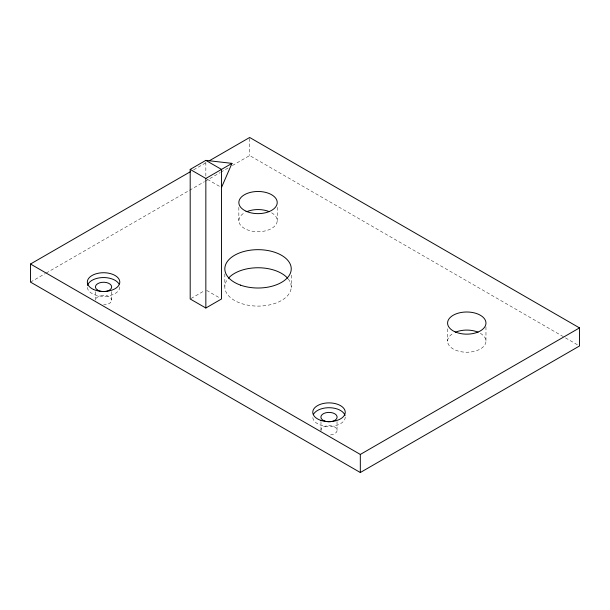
<?xml version="1.0" encoding="UTF-8"?>
<svg xmlns="http://www.w3.org/2000/svg" width="610" height="610" viewBox="0 0 610 610"><rect width="100%" height="100%" fill="white"/><g stroke="black" fill="none" stroke-linecap="round" stroke-linejoin="round"><path stroke-width="0.46" stroke-dasharray="3.05 2.29" d="M193.652 169.832L206.836 162.214M30.5 282.102L45.331 273.539M46.154 273.066L188.703 190.762M189.535 190.29L204.365 181.727M205.189 181.246L220.019 172.683M220.843 172.211L229.085 167.453M232.379 165.546L249.681 155.558L564.662 337.406M191.014 298.496L204.197 290.886M565.485 337.887L579.5 345.977M207.492 179.409L220.675 187.018M206.668 290.413L219.852 298.023M485.964 326.884L485.964 341.158M447.587 328.79L447.587 341.158M337.025 421.601L337.025 431.072M320.99 421.601L320.99 430.126M291.229 275.156L291.229 287.523M277.222 207.316L277.222 220.637M249.681 138.432L249.681 155.558M238.845 207.316L238.845 220.637M224.838 273.951L224.838 286.319M205.844 162.283L205.844 176.549M111.676 291.595L111.676 300.12A8.121 4.689 0 0 1 103.662 304.863M95.442 291.717L95.442 300.242A8.121 4.689 0 0 1 103.456 295.492A8.121 4.689 0 0 1 111.676 300.12M480.344 333.319A19.192 11.079 0 0 1 480.344 348.989A19.192 11.079 0 0 1 453.207 348.989A19.192 11.079 0 0 1 453.207 333.319M271.602 212.806A19.192 11.079 0 0 1 271.602 228.468A19.192 11.079 0 0 1 244.465 228.468A19.192 11.079 0 0 1 244.465 212.806M320.99 431.072A8.121 4.689 0 0 1 327.738 425.711A8.121 4.689 0 0 1 337.025 429.608A8.121 4.689 0 0 1 330.277 434.968M288.225 278.938A33.215 19.177 0 0 1 258.381 306.098A33.215 19.177 0 0 1 227.553 279.304M345.245 417.08A16.234 9.371 0 0 1 329.003 426.459A16.234 9.371 0 0 1 312.77 417.08M119.796 286.921A16.234 9.371 0 0 1 103.563 296.3A16.234 9.371 0 0 1 87.321 286.921"/><path stroke-width="0.91" d="M221.499 187.491L231.983 163.366L205.844 160.377L190.19 169.412L190.19 298.976L205.844 308.012L221.499 298.976L221.499 169.412L205.844 160.377M209.306 160.788L249.681 137.479L579.5 327.898L579.5 345.977L360.319 472.521L30.5 282.102L30.5 264.023L190.358 171.73M190.19 169.412L205.844 178.455L231.983 163.366M30.5 264.023L360.319 454.442L579.5 327.898M360.319 454.442L360.319 472.521M205.844 178.455L205.844 308.012M455.502 332.191A19.192 11.079 0 0 1 478.057 332.191M246.753 211.678A19.192 11.079 0 0 1 269.307 211.678M228.437 278.221A33.215 19.177 0 0 1 258.03 267.752A33.215 19.177 0 0 1 287.623 278.221M313.563 414.182A16.234 9.371 0 0 1 330.277 407.739A16.234 9.371 0 0 1 345.039 415.616M87.527 285.457A16.234 9.371 0 0 1 102.289 277.58A16.234 9.371 0 0 1 119.003 284.024M454.702 331.688A19.192 11.079 0 0 0 485.728 324.81A19.192 11.079 0 0 0 459.902 312.732A19.192 11.079 0 0 0 454.702 331.688M245.96 211.167A19.192 11.079 0 0 0 276.986 204.289A19.192 11.079 0 0 0 251.152 192.219A19.192 11.079 0 0 0 245.96 211.167M93.345 289.384A16.234 9.371 0 0 0 119.598 283.566A16.234 9.371 0 0 0 97.745 273.349A16.234 9.371 0 0 0 93.345 289.384M320.89 420.382A16.234 9.371 0 0 0 345.245 412.261A16.234 9.371 0 0 0 320.89 404.14A16.234 9.371 0 0 0 320.89 420.382M240.531 285.137A33.215 19.177 0 0 0 291.229 269.445A33.215 19.177 0 0 0 242.338 251.945A33.215 19.177 0 0 0 240.531 285.137M97.6 290.101A8.121 4.689 0 0 0 111.31 288.316A8.121 4.689 0 0 0 101.771 282.354A8.121 4.689 0 0 0 97.6 290.101M323.895 420.725A8.121 4.689 0 0 0 337.025 417.812A8.121 4.689 0 0 0 326.098 412.703A8.121 4.689 0 0 0 323.895 420.725"/></g></svg>
